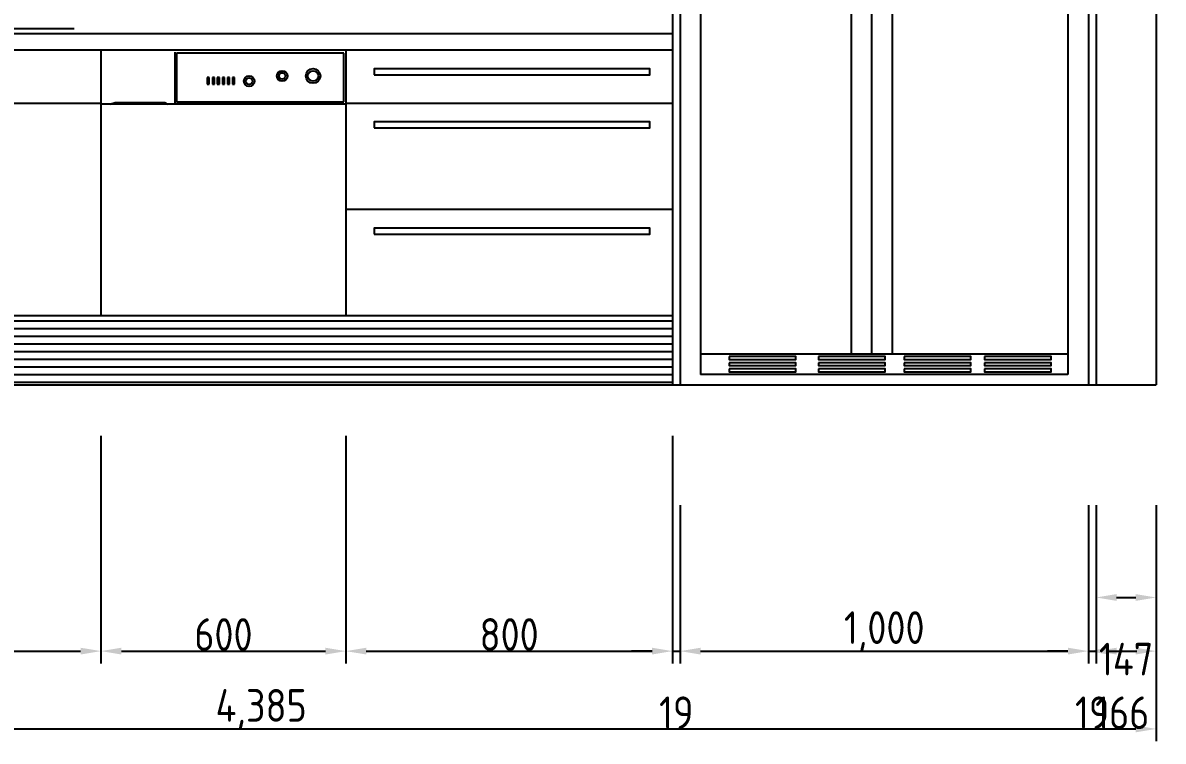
# Model space of a CAD drawing. Extents: x 0 to 79700, y -68 to 28499.
# Drawn here: x 73216 to 76010, y 3497 to 5256 of the extents above; entities that cross this region are included whole.
import ezdxf

# ---------------------------------------------------------------- set-up
doc = ezdxf.new("R2010")
doc.units = 0
doc.header["$LTSCALE"] = 50
doc.header["$MEASUREMENT"] = 0
doc.header["$PDMODE"] = 3
doc.linetypes.add('DASHDOT', pattern=[1, 0.5, -0.25, 0, -0.25])
doc.layers.get('0').update_dxf_attribs({"linetype": 'CONTINUOUS'})
doc.layers.get('DEFPOINTS').update_dxf_attribs({"linetype": 'CONTINUOUS'})
for name, color, linetype in [('A5', 21, 'CONTINUOUS'), ('ACC', 40, 'DASHDOT'), ('BASE', 2, 'CONTINUOUS'), ('PP', 3, 'CONTINUOUS'), ('V', 4, 'CONTINUOUS')]:
    doc.layers.add(name, color=color, linetype=linetype)
doc.styles.get("Standard").update_dxf_attribs({"font": 'architxt.shx'})
doc.dimstyles.new('STANDARD$0', dxfattribs={"dimscale": 0, "dimtxt": 80, "dimasz": 50, "dimexe": 30, "dimexo": 150, "dimtad": 3, "dimdec": 0, "dimdsep": 46, "dimlunit": 6, "dimtxsty": 'Standard', "dimcen": 80, "dimclrd": 254, "dimclre": 254, "dimadec": 0, "dimazin": 0, "dimtfac": 1, "dimtdec": 0, "dimtmove": 2, "dimatfit": 3, "dimfxl": 1, "dimtolj": 1, "dimtzin": 0, "dimarcsym": 0})

# ---------------------------------------------------------------- blocks, each defined once
blk = doc.blocks.new('2035')
at = {"layer": 'PP', "color": 40}
for p, q in [((-321.7, 657.1), (-321.7, -1122.9)), ((-321.7, 657.1), (578.3, 657.1)), ((578.3, 657.1), (578.3, -1122.9)), ((578.3, -1072.9), (-321.7, -1072.9)), ((578.3, -1122.9), (-321.7, -1122.9))]:
    blk.add_line(p, q, dxfattribs=at)
at = {"layer": 'PP', "color": 62}
for p, q in [((47.6, 657.8), (47.6, -1071.7)), ((97.6, 657.8), (97.6, -1071.7)), ((147.6, 657.8), (147.6, -1071.7)), ((47.6, 133.3), (147.6, 133.3)), ((47.6, 113.3), (147.6, 113.3)), ((47.6, 113.3), (147.6, 113.3)), ((47.6, 93.3), (147.6, 93.3)), ((206.2, 96.7), (531.2, 96.7)), ((-233.6, 77.5), (0.8, 77.5)), ((206.2, 76.7), (531.2, 76.7)), ((-177.5, 30.3), (-148.6, 30.3)), ((-177.5, 16.4), (-177.5, 29.3)), ((-148.6, 30.3), (-148.6, 16.4)), ((-72.9, 30.3), (-44, 30.3)), ((-72.9, 16.4), (-72.9, 29.3)), ((-44, 30.3), (-44, 16.4)), ((47.6, 43.3), (147.6, 43.3)), ((-148.6, 16.4), (-177.5, 16.4)), ((-44, 16.4), (-72.9, 16.4)), ((47.6, -106.7), (147.6, -106.7)), ((47.6, -126.7), (147.6, -126.7)), ((47.6, -146.7), (147.6, -146.7))]:
    blk.add_line(p, q, dxfattribs=at)
for points in [[(10, -132.8), (10, 132.8), (-242.9, 132.8), (-242.9, -132.8)], [(0, -122.8), (0, 122.8), (-232.9, 122.8), (-232.9, -122.8)], [(196.4, -134.6), (196.4, 134.6), (541.6, 134.6), (541.6, -134.6)], [(206.4, -124.6), (206.4, 124.6), (531.6, 124.6), (531.6, -124.6)], [(-251.4, -1079), (-251.4, -1085.7), (-88.4, -1085.7), (-88.4, -1079)], [(-32.5, -1079), (-32.5, -1085.7), (130.4, -1085.7), (130.4, -1079)], [(177.4, -1079), (177.4, -1085.7), (340.4, -1085.7), (340.4, -1079)], [(374, -1079), (374, -1085.7), (537, -1085.7), (537, -1079)], [(-251.4, -1094.1), (-251.4, -1100.9), (-88.4, -1100.9), (-88.4, -1094.1)], [(-251.4, -1109.2), (-251.4, -1116), (-88.4, -1116), (-88.4, -1109.2)], [(-32.5, -1094.1), (-32.5, -1100.9), (130.4, -1100.9), (130.4, -1094.1)], [(-32.5, -1109.2), (-32.5, -1116), (130.4, -1116), (130.4, -1109.2)], [(177.4, -1094.1), (177.4, -1100.9), (340.4, -1100.9), (340.4, -1094.1)], [(177.4, -1109.2), (177.4, -1116), (340.4, -1116), (340.4, -1109.2)], [(374, -1094.1), (374, -1100.9), (537, -1100.9), (537, -1094.1)], [(374, -1109.2), (374, -1116), (537, -1116), (537, -1109.2)]]:
    blk.add_lwpolyline(points, close=True, dxfattribs=at)
for centre in [(-163.6, 5.4), (-59, 5.4)]:
    blk.add_ellipse(centre, major_axis=(14.9, 0), ratio=0.733332, dxfattribs=at)
blk = doc.blocks.new('*D469')
at = {"color": 254, "lineweight": -2, "transparency": 16777216}
for p, q in [((72407.8, 4245), (72407.8, 3687.9)), ((73407.8, 4245), (73407.8, 3687.9)), ((72457.8, 3717.9), (73357.8, 3717.9))]:
    blk.add_line(p, q, dxfattribs=at)
at = {"color": 254, "transparency": 16777216}
for points in [[(72457.8, 3726.2), (72457.8, 3709.6), (72407.8, 3717.9)], [(73357.8, 3726.2), (73357.8, 3709.6), (73407.8, 3717.9)]]:
    blk.add_solid(points, dxfattribs=at)
at = {"layer": 'DEFPOINTS', "color": 0, "transparency": 16777216}
for p in [(72407.8, 4395), (73407.8, 4395), (73407.8, 3717.9)]:
    blk.add_point(p, dxfattribs=at)
at = {"color": 0, "transparency": 16777216, "insert": (72907.8, 3766.1), "char_height": 80, "attachment_point": 5}
blk.add_mtext('\\A1;1,000', dxfattribs=at)
blk = doc.blocks.new('*D470')
at = {"color": 254, "lineweight": -2, "transparency": 16777216}
for p, q in [((73407.8, 4245), (73407.8, 3687.9)), ((74007.8, 4245), (74007.8, 3687.9)), ((73457.8, 3717.9), (73957.8, 3717.9))]:
    blk.add_line(p, q, dxfattribs=at)
at = {"color": 254, "transparency": 16777216}
for points in [[(73457.8, 3726.2), (73457.8, 3709.6), (73407.8, 3717.9)], [(73957.8, 3726.2), (73957.8, 3709.6), (74007.8, 3717.9)]]:
    blk.add_solid(points, dxfattribs=at)
at = {"layer": 'DEFPOINTS', "color": 0, "transparency": 16777216}
for p in [(73407.8, 4395), (74007.8, 4395), (74007.8, 3717.9)]:
    blk.add_point(p, dxfattribs=at)
at = {"color": 0, "transparency": 16777216, "insert": (73707.8, 3758.5), "char_height": 80, "attachment_point": 5}
blk.add_mtext('\\A1;600', dxfattribs=at)
blk = doc.blocks.new('*D471')
at = {"color": 254, "lineweight": -2, "transparency": 16777216}
for p, q in [((74007.8, 4245), (74007.8, 3687.9)), ((74807.8, 4245), (74807.8, 3687.9)), ((74057.8, 3717.9), (74757.8, 3717.9))]:
    blk.add_line(p, q, dxfattribs=at)
at = {"color": 254, "transparency": 16777216}
for points in [[(74057.8, 3726.2), (74057.8, 3709.6), (74007.8, 3717.9)], [(74757.8, 3726.2), (74757.8, 3709.6), (74807.8, 3717.9)]]:
    blk.add_solid(points, dxfattribs=at)
at = {"layer": 'DEFPOINTS', "color": 0, "transparency": 16777216}
for p in [(74007.8, 4395), (74807.8, 4395), (74807.8, 3717.9)]:
    blk.add_point(p, dxfattribs=at)
at = {"color": 0, "transparency": 16777216, "insert": (74407.8, 3758.5), "char_height": 80, "attachment_point": 5}
blk.add_mtext('\\A1;800', dxfattribs=at)
blk = doc.blocks.new('*D472')
at = {"color": 254, "lineweight": -2, "transparency": 16777216}
for p, q in [((74807.8, 4245), (74807.8, 3687.9)), ((74826.8, 4075), (74826.8, 3687.9)), ((74757.8, 3717.9), (74707.8, 3717.9)), ((74807.8, 3717.9), (74826.8, 3717.9)), ((74876.8, 3717.9), (74926.8, 3717.9))]:
    blk.add_line(p, q, dxfattribs=at)
at = {"color": 254, "transparency": 16777216}
for points in [[(74757.8, 3726.2), (74757.8, 3709.6), (74807.8, 3717.9)], [(74876.8, 3726.2), (74876.8, 3709.6), (74826.8, 3717.9)]]:
    blk.add_solid(points, dxfattribs=at)
at = {"layer": 'DEFPOINTS', "color": 0, "transparency": 16777216}
for p in [(74807.8, 4395), (74826.8, 4225), (74826.8, 3717.9)]:
    blk.add_point(p, dxfattribs=at)
at = {"color": 0, "transparency": 16777216, "insert": (74817.3, 3567), "char_height": 80, "attachment_point": 5}
blk.add_mtext('\\A1;19', dxfattribs=at)
blk = doc.blocks.new('*D473')
at = {"color": 254, "lineweight": -2, "transparency": 16777216}
for p, q in [((74826.8, 4075), (74826.8, 3687.9)), ((75826.8, 4075), (75826.8, 3687.9)), ((74876.8, 3717.9), (75776.8, 3717.9))]:
    blk.add_line(p, q, dxfattribs=at)
at = {"color": 254, "transparency": 16777216}
for points in [[(74876.8, 3726.2), (74876.8, 3709.6), (74826.8, 3717.9)], [(75776.8, 3726.2), (75776.8, 3709.6), (75826.8, 3717.9)]]:
    blk.add_solid(points, dxfattribs=at)
at = {"layer": 'DEFPOINTS', "color": 0, "transparency": 16777216}
for p in [(74826.8, 4225), (75826.8, 4225), (75826.8, 3717.9)]:
    blk.add_point(p, dxfattribs=at)
at = {"color": 0, "transparency": 16777216, "insert": (75326.8, 3766.1), "char_height": 80, "attachment_point": 5}
blk.add_mtext('\\A1;1,000', dxfattribs=at)
blk = doc.blocks.new('*D474')
at = {"color": 254, "lineweight": -2, "transparency": 16777216}
for p, q in [((75826.8, 4075), (75826.8, 3687.9)), ((75845.8, 4075), (75845.8, 3687.9)), ((75776.8, 3717.9), (75726.8, 3717.9)), ((75826.8, 3717.9), (75845.8, 3717.9)), ((75895.8, 3717.9), (75945.8, 3717.9))]:
    blk.add_line(p, q, dxfattribs=at)
at = {"color": 254, "transparency": 16777216}
for points in [[(75776.8, 3726.2), (75776.8, 3709.6), (75826.8, 3717.9)], [(75895.8, 3726.2), (75895.8, 3709.6), (75845.8, 3717.9)]]:
    blk.add_solid(points, dxfattribs=at)
at = {"layer": 'DEFPOINTS', "color": 0, "transparency": 16777216}
for p in [(75826.8, 4225), (75845.8, 4225), (75845.8, 3717.9)]:
    blk.add_point(p, dxfattribs=at)
at = {"color": 0, "transparency": 16777216, "insert": (75836.3, 3567), "char_height": 80, "attachment_point": 5}
blk.add_mtext('\\A1;19', dxfattribs=at)
blk = doc.blocks.new('*D475')
at = {"color": 254, "lineweight": -2, "transparency": 16777216}
for p, q in [((75845.8, 4075), (75845.8, 3819.2)), ((75992.8, 4075), (75992.8, 3819.2)), ((75895.8, 3849.2), (75942.8, 3849.2))]:
    blk.add_line(p, q, dxfattribs=at)
at = {"color": 254, "transparency": 16777216}
for points in [[(75895.8, 3857.5), (75895.8, 3840.9), (75845.8, 3849.2)], [(75942.8, 3857.5), (75942.8, 3840.9), (75992.8, 3849.2)]]:
    blk.add_solid(points, dxfattribs=at)
at = {"layer": 'DEFPOINTS', "color": 0, "transparency": 16777216}
for p in [(75845.8, 4225), (75992.8, 4225), (75992.8, 3849.2)]:
    blk.add_point(p, dxfattribs=at)
at = {"color": 0, "transparency": 16777216, "insert": (75919.3, 3698.3), "char_height": 80, "attachment_point": 5}
blk.add_mtext('\\A1;147', dxfattribs=at)
blk = doc.blocks.new('*D476')
at = {"color": 254, "lineweight": -2, "transparency": 16777216}
for p, q in [((71607.8, 4075), (71607.8, 3497.5)), ((75992.8, 4075), (75992.8, 3497.5)), ((71657.8, 3527.5), (75942.8, 3527.5))]:
    blk.add_line(p, q, dxfattribs=at)
at = {"color": 254, "transparency": 16777216}
for points in [[(71657.8, 3535.8), (71657.8, 3519.1), (71607.8, 3527.5)], [(75942.8, 3535.8), (75942.8, 3519.1), (75992.8, 3527.5)]]:
    blk.add_solid(points, dxfattribs=at)
at = {"layer": 'DEFPOINTS', "color": 0, "transparency": 16777216}
for p in [(71607.8, 4225), (75992.8, 4225), (75992.8, 3527.5)]:
    blk.add_point(p, dxfattribs=at)
at = {"color": 0, "transparency": 16777216, "insert": (73800.3, 3575.7), "char_height": 80, "attachment_point": 5}
blk.add_mtext('\\A1;4,385', dxfattribs=at)
blk = doc.blocks.new('*D489')
at = {"color": 254, "lineweight": -2, "transparency": 16777216}
for p, q in [((75826.8, 3925), (75826.8, 3687.9)), ((75992.8, 3925), (75992.8, 3687.9)), ((75876.8, 3717.9), (75942.8, 3717.9))]:
    blk.add_line(p, q, dxfattribs=at)
at = {"color": 254, "transparency": 16777216}
for points in [[(75876.8, 3726.2), (75876.8, 3709.6), (75826.8, 3717.9)], [(75942.8, 3726.2), (75942.8, 3709.6), (75992.8, 3717.9)]]:
    blk.add_solid(points, dxfattribs=at)
at = {"layer": 'DEFPOINTS', "color": 0, "transparency": 16777216}
for p in [(75826.8, 4075), (75992.8, 4075), (75992.8, 3717.9)]:
    blk.add_point(p, dxfattribs=at)
at = {"color": 0, "transparency": 16777216, "insert": (75909.8, 3567), "char_height": 80, "attachment_point": 5}
blk.add_mtext('\\A1;166', dxfattribs=at)

msp = doc.modelspace()

# ---------------------------------------------------------------- hatches: boundary and pattern name
at = {"layer": 'A5', "ltscale": 10}
h = msp.add_hatch(dxfattribs=at)
h.set_pattern_fill('ANSI31', color=256, scale=150, angle=315, style=0)
h.set_pattern_definition([(0, (105343.955, -7623.888), (5e-15, 18.75), [])])
h.paths.add_polyline_path([(71607.79279, 4539.41817), (71607.79279, 4369.41817), (74807.79279, 4369.41817), (74807.79279, 4539.41817)])

# ---------------------------------------------------------------- linework, layer by layer
at = {"ltscale": 10}
for p, q in [((74807.79279, 6493.41817), (74807.79279, 4369.41817)), ((74826.79279, 6493.41817), (74826.79279, 4369.41817)), ((75826.79279, 6493.41817), (75826.79279, 4369.41817)), ((75845.79279, 6493.41817), (75845.79279, 4369.41817)), ((71607.79279, 5229.41817), (74807.79279, 5229.41817)), ((71607.79279, 5189.41817), (74807.79279, 5189.41817)), ((73407.79279, 5189.41817), (73407.79279, 4539.41817)), ((74007.79279, 5189.41817), (74007.79279, 4539.41817)), ((74807.79279, 5189.41817), (74807.79279, 4539.41817)), ((71607.79279, 5059.41817), (73407.79279, 5059.41817)), ((74007.79279, 5059.41817), (74807.79279, 5059.41817)), ((74007.79279, 4799.41817), (74807.79279, 4799.41817)), ((71607.79279, 4539.41817), (74807.79279, 4539.41817))]:
    msp.add_line(p, q, dxfattribs=at)
at = {"color": 40, "ltscale": 200}
for p, q in [((73589.63972, 5056.56827), (73589.63972, 5183.78232)), ((73593.18394, 5181.94195), (73593.18394, 5062.33115)), ((74002.42009, 5181.94195), (73593.18394, 5181.94195)), ((74002.42009, 5062.33115), (74002.42009, 5181.94195)), ((73667.99857, 5122.13656), (73667.99857, 5105.69007)), ((73673.23559, 5122.13656), (73667.99857, 5122.13656)), ((73673.23559, 5105.69007), (73673.23559, 5122.13656)), ((73680.71705, 5122.13656), (73680.71705, 5105.69007)), ((73685.95408, 5122.13656), (73680.71705, 5122.13656)), ((73685.95408, 5105.69007), (73685.95408, 5122.13656)), ((73692.6874, 5122.13656), (73692.6874, 5105.69007)), ((73697.92442, 5122.13656), (73692.6874, 5122.13656)), ((73697.92442, 5105.69007), (73697.92442, 5122.13656)), ((73705.40588, 5122.13656), (73705.40588, 5105.69007)), ((73710.64291, 5122.13656), (73705.40588, 5122.13656)), ((73710.64291, 5105.69007), (73710.64291, 5122.13656)), ((73717.37627, 5122.13656), (73717.37627, 5105.69007)), ((73722.61329, 5122.13656), (73717.37627, 5122.13656)), ((73722.61329, 5105.69007), (73722.61329, 5122.13656)), ((73730.09475, 5122.13656), (73730.09475, 5105.69007)), ((73735.33178, 5122.13656), (73730.09475, 5122.13656)), ((73735.33178, 5105.69007), (73735.33178, 5122.13656)), ((73667.99857, 5105.69007), (73673.23559, 5105.69007)), ((73680.71705, 5105.69007), (73685.95408, 5105.69007)), ((73692.6874, 5105.69007), (73697.92442, 5105.69007)), ((73705.40588, 5105.69007), (73710.64291, 5105.69007)), ((73717.37627, 5105.69007), (73722.61329, 5105.69007)), ((73730.09475, 5105.69007), (73735.33178, 5105.69007)), ((74007.79279, 5056.90217), (73407.79279, 5056.90217)), ((73429.57545, 5056.8887), (73442.91095, 5061.1721)), ((73442.91095, 5061.1721), (73564.35915, 5061.1721)), ((73564.35915, 5061.1721), (73571.97944, 5056.8887)), ((73593.18394, 5062.33115), (74002.42009, 5062.33115))]:
    msp.add_line(p, q, dxfattribs=at)
for centre, radius in [((73927.4776, 5125.87203), 17.89866), ((73770.90629, 5113.09025), 12.89866), ((73770.90629, 5113.09025), 7.89866), ((73851.91483, 5125.87203), 12.89866), ((73851.91483, 5125.87203), 7.89866), ((73927.4776, 5125.87203), 12.89866)]:
    msp.add_circle(centre, radius, dxfattribs=at)
at = {"layer": 'BASE'}
for points in [[(74076.9962, 5128.93722), (74752.79687, 5128.93722), (74752.79687, 5143.51875), (74076.9962, 5143.51875)], [(74076.9962, 4998.93722), (74752.79687, 4998.93722), (74752.79687, 5013.51875), (74076.9962, 5013.51875)], [(74076.9962, 4738.93722), (74752.79687, 4738.93722), (74752.79687, 4753.51875), (74076.9962, 4753.51875)]]:
    msp.add_lwpolyline(points, close=True, dxfattribs=at)
at = {"layer": 'DEFPOINTS', "color": 253, "linetype": 'ByBlock'}
msp.add_point((74125.1686, 3795.61099), dxfattribs=at)
at = {"layer": 'V', "ltscale": 10}
for p, q in [((75992.79279, 6519.41817), (75992.79279, 4369.41817)), ((75992.79279, 6519.41817), (75992.79279, 4369.41817)), ((72507.46971, 5242.42042), (73342.39109, 5242.42042)), ((71607.79279, 4369.41817), (75992.79279, 4369.41817))]:
    msp.add_line(p, q, dxfattribs=at)

# ---------------------------------------------------------------- block references
at = {"layer": 'ACC'}
msp.add_blockref('2035', (75198.33195, 5517.84405), dxfattribs=at)

# ---------------------------------------------------------------- dimensions: what is measured, and where the dimension line sits
at = {"ltscale": 10}
for base, p1, p2, picture, middle in [((73407.79279, 3717.89139), (72407.79279, 4394.96124), (73407.79279, 4394.96124), '*D469', (72907.79279, 3766.13544)), ((74007.79279, 3717.89139), (73407.79279, 4394.96124), (74007.79279, 4394.96124), '*D470', (73707.79279, 3758.51639)), ((74807.79279, 3717.89139), (74007.79279, 4394.96124), (74807.79279, 4394.96124), '*D471', (74407.79279, 3758.51639)), ((74826.79279, 3717.89139), (74807.79279, 4394.96124), (74826.79279, 4224.96124), '*D472', (74817.29279, 3566.95389)), ((75992.79279, 3527.47088), (71607.79279, 4224.96124), (75992.79279, 4224.96124), '*D476', (73800.29279, 3575.71493)), ((75826.79279, 3717.89139), (74826.79279, 4224.96124), (75826.79279, 4224.96124), '*D473', (75326.79279, 3766.13544)), ((75845.79279, 3717.89139), (75826.79279, 4224.96124), (75845.79279, 4224.96124), '*D474', (75836.29279, 3566.95389)), ((75992.79279, 3849.21581), (75845.79279, 4224.96124), (75992.79279, 4224.96124), '*D475', (75919.29279, 3698.27831)), ((75992.79279, 3717.89139), (75826.79279, 4074.96124), (75992.79279, 4074.96124), '*D489', (75909.79279, 3566.95389))]:
    dim = msp.add_linear_dim(base=base, p1=p1, p2=p2, dimstyle='STANDARD$0', override={"dimscale": 1}, dxfattribs=at)
    dim.commit()
    dim.dimension.update_dxf_attribs({"geometry": picture, "text_midpoint": middle})

doc.saveas('drawing.dxf')
